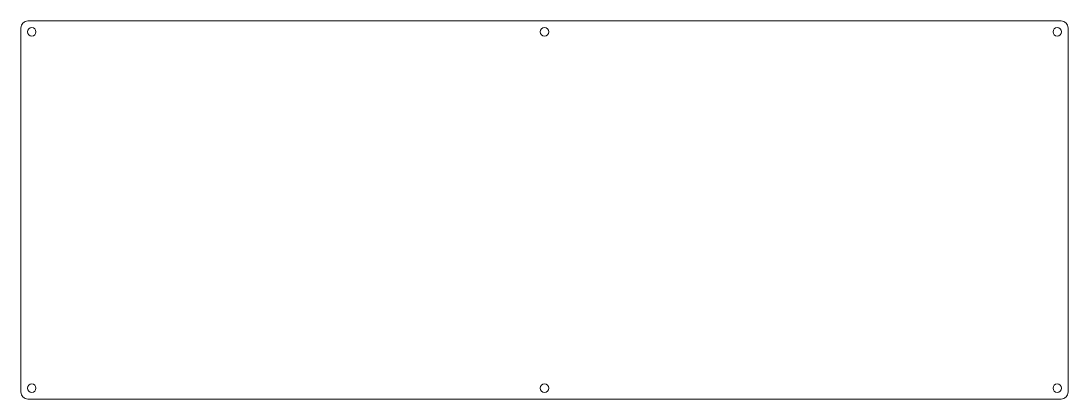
# Model space of a CAD drawing. Extents: x 0 to 298, y 0 to 108.
import ezdxf

# ---------------------------------------------------------------- set-up
doc = ezdxf.new("R2010")
doc.units = 0
doc.layers.get('0').update_dxf_attribs({"lineweight": 5, "true_color": 0xffffff})

msp = doc.modelspace()

# ---------------------------------------------------------------- linework, layer by layer
at = {"color": 0}
for p, q in [((2.09, 107.5), (295.99, 107.5)), ((0.09, 2.1), (0.09, 105.5)), ((298, 105.5), (298, 2.1)), ((295.99, 0.1), (2.09, 0.1))]:
    msp.add_line(p, q, dxfattribs=at)
for centre in [(3.17, 104.43), (149.04, 104.43), (294.92, 104.43), (3.17, 3.18), (149.04, 3.18), (294.92, 3.18)]:
    msp.add_circle(centre, 1.2)
for centre, start, end in [((2.09, 105.5), 90.0134, 180.0286), ((296, 105.5), 360, 90.0286), ((2.09, 2.1), 179.9739, 270.0261), ((296, 2.1), 269.9714, 359.9866)]:
    msp.add_arc(centre, 2, start, end)

doc.saveas('drawing.dxf')
